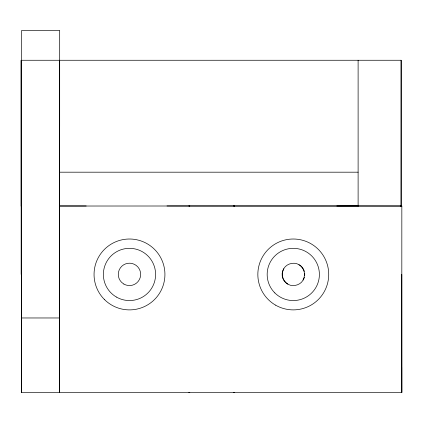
<?xml version="1.0" encoding="UTF-8"?>
<svg xmlns="http://www.w3.org/2000/svg" width="423" height="423" viewBox="0 0 423 423"><rect width="100%" height="100%" fill="white"/><g stroke="black" fill="none" stroke-linecap="round" stroke-linejoin="round"><path stroke-width="0.63" d="M21.663 392.576L21.658 30.424L59.691 30.424L59.68 317.969L21.642 317.969L21.642 392.576L21.679 274.4M59.675 317.969L59.675 392.576L59.691 60.267M166.985 205.959L401.839 206.059L401.792 392.576L21.642 392.576M21.647 60.267L401.141 60.262L401.115 206.001L401.744 206.133M21.161 206.043L21.15 60.267L21.161 274.4M401.115 206.133L401.141 60.262M336.808 205.98L358.112 205.948L358.112 60.262M358.107 172.187L59.701 172.187M304.349 277.276A11.188 11.188 0 0 1 303.228 279.978L301.451 282.294C298.585 285.07 294.265 286.212 290.405 285.261L287.703 284.14A11.188 11.188 0 0 1 283.611 268.854L285.388 266.538C288.253 263.762 292.573 262.614 296.433 263.571L299.135 264.687M401.744 367.629L401.734 274.411L401.797 392.576L401.781 367.624M21.161 206.059L21.668 206.049M358.112 205.948L401.147 205.969M59.31 206.027L358.588 205.964M21.261 367.629L21.668 367.629M400.539 206.059L401.85 206.059M59.701 205.964L86.207 205.98M287.941 284.071A11.188 11.188 0 0 1 283.849 268.785M299.632 264.994A11.188 11.188 0 0 1 301.451 266.469M301.853 266.892A11.188 11.188 0 0 1 304.349 271.487M304.666 273.21A11.188 11.188 0 0 1 304.666 275.547M298.897 264.756A11.188 11.188 0 0 1 302.99 280.042M189.768 205.964L188.991 205.964L189.768 205.964M234.501 205.964L233.723 205.964L234.501 205.964M189.768 392.57L188.991 392.57L189.768 392.57M234.501 392.57L233.723 392.57L234.501 392.57M123.876 284.071L121.56 282.294A11.188 11.188 0 0 1 125.647 263.867A11.188 11.188 0 0 1 140.621 275.357A11.188 11.188 0 0 1 123.876 284.071M104.433 299.51A35.437 35.437 0 0 0 163.722 283.616A35.437 35.437 0 0 0 120.312 240.222A35.437 35.437 0 0 0 104.433 299.51M275.558 305.136A35.437 35.437 0 0 0 328.719 274.448A35.437 35.437 0 0 0 275.563 243.759A35.437 35.437 0 0 0 275.558 305.136M116.415 297.052A26.11 26.11 0 0 0 155.601 274.469A26.11 26.11 0 0 0 116.452 251.822A26.11 26.11 0 0 0 116.415 297.052M274.818 292.912A26.11 26.11 0 0 0 318.503 281.205A26.11 26.11 0 0 0 286.524 249.226A26.11 26.11 0 0 0 274.818 292.912"/></g></svg>
